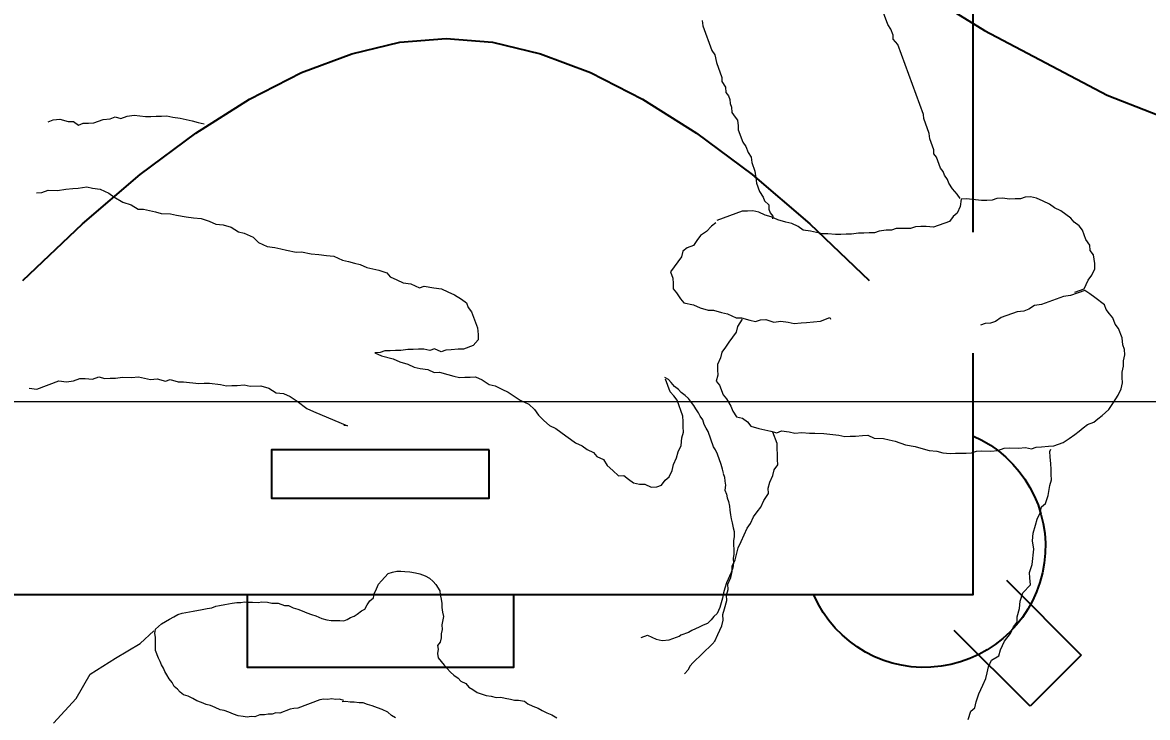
# Model space of a CAD drawing. Header units: millimetres. Extents: x 322668 to 332469, y 13187 to 20117.
# Drawn here: x 329527.04 to 329565.1, y 17756.74 to 17780.25 of the extents above; entities that cross this region are included whole.
import ezdxf
from ezdxf.enums import TextEntityAlignment as Align

# ---------------------------------------------------------------- set-up
doc = ezdxf.new("R2010")
doc.units = ezdxf.units.MM
doc.header["$LTSCALE"] = 50
doc.header["$MEASUREMENT"] = 0
doc.header["$PDMODE"] = 3
doc.header["$PDSIZE"] = -0.5
doc.linetypes.add('HIDDEN', pattern=[0.375, 0.25, -0.125])
doc.layers.get('0').update_dxf_attribs({"linetype": 'CONTINUOUS'})
doc.layers.get('DEFPOINTS').update_dxf_attribs({"linetype": 'CONTINUOUS'})
for name, color, linetype in [('-DWG_ANA', 7, 'CONTINUOUS'), ('-DWG_DETAY1', 7, 'CONTINUOUS'), ('-DWG_DETAY2', 7, 'CONTINUOUS'), ('MIM_OLCU-DIS', 1, 'CONTINUOUS')]:
    doc.layers.add(name, color=color, linetype=linetype)
doc.layers.add('NO', color=7, linetype='CONTINUOUS', lineweight=30)
doc.layers.add('PLAN', color=253, linetype='CONTINUOUS', lineweight=15)
doc.styles.add('OLCU', font='TSIMPLEX.SHX', dxfattribs={"width": 0.7})
doc.styles.add('ROMANS', font='romans.shx')
doc.dimstyles.new('200-OLCU-DIŞ', dxfattribs={"dimtxt": 30, "dimasz": 10, "dimexe": 0, "dimexo": 0, "dimgap": 10, "dimtad": 1, "dimdec": 1, "dimdsep": 46, "dimtxsty": 'OLCU', "dimblk1": 'DOT', "dimblk2": 'DOT', "dimsah": 1, "dimcen": 0, "dimclrd": 7, "dimclre": 7, "dimclrt": 4, "dimadec": 0, "dimazin": 0, "dimtfac": 1, "dimtdec": 1, "dimtix": 1, "dimtmove": 2, "dimatfit": 3, "dimldrblk": 'DOT', "dimfxl": 0, "dimtolj": 1, "dimarcsym": 0})

# ---------------------------------------------------------------- blocks, each defined once
blk = doc.blocks.new('_DOT')
at = {"color": 0, "linetype": 'ByBlock'}
blk.add_line((-0.5, 0), (-1, 0), dxfattribs=at)
at = {"color": 0, "linetype": 'ByBlock', "const_width": 0.5}
blk.add_lwpolyline([(-0.25, 0, 1), (0.25, 0, 1)], format="xyb", close=True, dxfattribs=at)
blk = doc.blocks.new('*D159')
at = {"layer": 'DEFPOINTS', "color": 0}
for p in [(329577.746, 18407.964, -57.501), (327588.544, 14892.995), (330092.587, 14892.995)]:
    blk.add_point(p, dxfattribs=at)
at = {"layer": 'MIM_OLCU-DIS', "color": 7, "lineweight": -2}
for p, q in [((330052.834, 18407.964), (330092.587, 18407.964)), ((330092.587, 18397.964), (330092.587, 14902.995)), ((330052.587, 14892.995), (330092.587, 14892.995))]:
    blk.add_line(p, q, dxfattribs=at)
at = {"layer": 'MIM_OLCU-DIS', "color": 7, "lineweight": -2, "xscale": 10, "yscale": 10, "zscale": 10}
for p, rotation in [((330092.587, 18407.964), 90), ((330092.587, 14892.995), 270)]:
    blk.add_blockref('_DOT', p, dxfattribs=dict(at, rotation=rotation))
at = {"layer": 'MIM_OLCU-DIS', "color": 4, "insert": (330067.587, 16650.479), "char_height": 30, "attachment_point": 5, "rotation": 90, "style": 'OLCU'}
blk.add_mtext('\\A1;3515', dxfattribs=at)
blk = doc.blocks.new('amk200')
at = {"layer": '-DWG_ANA', "color": 0}
blk.add_lwpolyline([(0, -5), (0, -6), (0, -15), (50, -15), (50, -6), (50, -5)], dxfattribs=at)
at = {"layer": '-DWG_DETAY1', "color": 0, "linetype": 'HIDDEN'}
blk.add_lwpolyline([(50, -2), (50, 50), (0, 50), (0, -2)], dxfattribs=at)
at = {"layer": '-DWG_DETAY1', "color": 0, "linetype": 'Continuous'}
blk.add_lwpolyline([(20, -9), (29, -9), (29, -11), (20, -11)], close=True, dxfattribs=at)
at = {"layer": '-DWG_DETAY1', "color": 0}
blk.add_lwpolyline([(19, -15), (19, -18), (30, -18), (30, -15)], dxfattribs=at)
at = {"layer": '-DWG_DETAY2', "color": 0, "linetype": 'HIDDEN'}
blk.add_lwpolyline([(-1.391, -14.391), (-4.485, -17.485), (-2.364, -19.607), (0.768, -16.474)], dxfattribs=at)
at = {"layer": '-DWG_DETAY2', "color": 0}
blk.add_arc((2, -13), 5, 113.5782, 336.4218, dxfattribs=at)
at = {"layer": 'NO', "linetype": 'Continuous', "style": 'ROMANS', "width": 0.8}
blk.add_attdef('NO', text='', height=10, dxfattribs=at).set_placement((25, -28), align=Align.MIDDLE)
blk = doc.blocks.new('T_MC')
at = {"layer": '-DWG_DETAY2', "color": 0, "linetype": 'Continuous'}
for points in [[(5, 5), (13.704, 13.24), (21.191, 19.355), (27.654, 23.567), (33.281, 26.094), (38.264, 27.156), (42.793, 26.973), (47.058, 25.764), (51.25, 23.75), (55.54, 21.16), (60.02, 18.262), (64.763, 15.334), (69.844, 12.656), (75.334, 10.505), (81.309, 9.16), (87.839, 8.899), (95, 10)], [(25, 5), (27.461, 7.344), (29.844, 9.375), (32.148, 11.094), (34.375, 12.5), (36.523, 13.594), (38.594, 14.375), (40.586, 14.844), (42.5, 15), (44.414, 14.844), (46.406, 14.375), (48.477, 13.594), (50.625, 12.5), (52.852, 11.094), (55.156, 9.375), (57.539, 7.344), (60, 5)]]:
    blk.add_lwpolyline(points, dxfattribs=at)
blk = doc.blocks.new('İNSAN-1')
for p, q in [((-12.918, 11.979), (-11.983, 10.963)), ((-5.292, 11.675), (-5.479, 11.613)), ((-5.088, 11.698), (-5.292, 11.675)), ((-4.912, 11.731), (-5.088, 11.698)), ((-4.757, 11.707), (-4.912, 11.731)), ((-4.592, 11.712), (-4.757, 11.707)), ((-4.39, 11.637), (-4.592, 11.712)), ((-4.196, 11.631), (-4.39, 11.637)), ((-4.042, 11.607), (-4.196, 11.631)), ((1.048, 11.662), (0.898, 11.521)), ((1.216, 11.764), (1.048, 11.662)), ((7.482, 11.549), (7.679, 11.64)), ((7.679, 11.64), (7.886, 11.76)), ((24.907, 11.822), (25.007, 11.487)), ((-6.608, 11.211), (-6.805, 11.12)), ((-6.432, 11.245), (-6.608, 11.211)), ((-6.235, 11.336), (-6.432, 11.245)), ((-6.038, 11.427), (-6.235, 11.336)), ((-5.862, 11.46), (-6.038, 11.427)), ((-5.676, 11.522), (-5.862, 11.46)), ((-5.479, 11.613), (-5.676, 11.522)), ((-3.877, 11.612), (-4.042, 11.607)), ((-3.733, 11.559), (-3.877, 11.612)), ((-3.567, 11.563), (-3.733, 11.559)), ((-3.135, 11.404), (-3.567, 11.563)), ((-2.981, 11.38), (-3.135, 11.404)), ((-2.826, 11.356), (-2.981, 11.38)), ((-1.904, 11.016), (-2.826, 11.356)), ((0.063, 11.207), (-0.124, 11.145)), ((0.249, 11.27), (0.063, 11.207)), ((0.475, 11.35), (0.249, 11.27)), ((0.661, 11.412), (0.475, 11.35)), ((0.898, 11.521), (0.661, 11.412)), ((6.554, 11.073), (6.694, 11.185)), ((6.694, 11.185), (6.891, 11.276)), ((6.891, 11.276), (7.117, 11.357)), ((7.117, 11.357), (7.285, 11.458)), ((7.285, 11.458), (7.482, 11.549)), ((25.007, 11.487), (25.18, 11.349)), ((25.18, 11.349), (25.238, 11.104)), ((-11.983, 10.963), (-11.414, 9.948)), ((-7.543, 10.804), (-7.682, 10.692)), ((-7.356, 10.866), (-7.543, 10.804)), ((-7.159, 10.957), (-7.356, 10.866)), ((-6.991, 11.058), (-7.159, 10.957)), ((-6.805, 11.12), (-6.991, 11.058)), ((-1.75, 10.992), (-1.904, 11.016)), ((-1.585, 10.997), (-1.75, 10.992)), ((-1.43, 10.972), (-1.585, 10.997)), ((-1.254, 11.006), (-1.43, 10.972)), ((-1.1, 10.982), (-1.254, 11.006)), ((-0.913, 11.044), (-1.1, 10.982)), ((-0.834, 11.08), (-0.989, 11.104)), ((-0.659, 11.113), (-0.834, 11.08)), ((-0.493, 11.118), (-0.659, 11.113)), ((-0.289, 11.141), (-0.493, 11.118)), ((-0.124, 11.145), (-0.289, 11.141)), ((4.413, 10.587), (4.592, 10.717)), ((4.592, 10.717), (4.965, 10.841)), ((4.965, 10.841), (5.169, 10.864)), ((5.169, 10.864), (5.384, 10.916)), ((5.384, 10.916), (5.578, 10.909)), ((5.578, 10.909), (5.754, 10.943)), ((5.754, 10.943), (5.969, 10.994)), ((5.969, 10.994), (6.145, 11.028)), ((6.145, 11.028), (6.31, 11.032)), ((6.31, 11.032), (6.554, 11.073)), ((25.238, 11.104), (25.339, 10.769)), ((25.339, 10.769), (25.505, 10.41)), ((-8.024, 10.295), (-8.146, 10.143)), ((-7.932, 10.457), (-8.024, 10.295)), ((-7.793, 10.569), (-7.932, 10.457)), ((-7.682, 10.692), (-7.793, 10.569)), ((3.816, 10.12), (3.927, 10.243)), ((3.927, 10.243), (4.124, 10.334)), ((4.124, 10.334), (4.245, 10.485)), ((4.245, 10.485), (4.413, 10.587)), ((25.505, 10.41), (25.629, 10.14)), ((-11.414, 9.948), (-10.357, 9.297)), ((-8.32, 9.848), (-8.373, 9.704)), ((-8.238, 9.981), (-8.32, 9.848)), ((-8.146, 10.143), (-8.238, 9.981)), ((3.337, 9.708), (3.498, 9.878)), ((3.498, 9.878), (3.637, 9.99)), ((3.637, 9.99), (3.816, 10.12)), ((13.189, 9.931), (13.168, 9.938)), ((13.304, 9.794), (13.189, 9.931)), ((13.403, 9.616), (13.304, 9.794)), ((25.629, 10.14), (25.688, 9.895)), ((25.688, 9.895), (25.747, 9.65)), ((-8.508, 9.426), (-8.589, 9.293)), ((-8.455, 9.57), (-8.508, 9.426)), ((-8.373, 9.704), (-8.455, 9.57)), ((2.984, 9.282), (3.106, 9.434)), ((3.106, 9.434), (3.227, 9.585)), ((3.227, 9.585), (3.337, 9.708)), ((13.518, 9.48), (13.403, 9.616)), ((14.319, 8.714), (13.518, 9.48)), ((25.747, 9.65), (25.871, 9.381)), ((25.871, 9.381), (26.175, 9.194)), ((-10.357, 9.297), (-9.341, 8.688)), ((-8.706, 8.976), (-8.712, 8.783)), ((-8.589, 9.293), (-8.706, 8.976)), ((2.95, 9.099), (2.984, 9.282)), ((2.983, 8.923), (2.95, 9.099)), ((2.959, 8.768), (2.983, 8.923)), ((26.175, 9.194), (26.234, 8.949)), ((26.234, 8.949), (26.4, 8.59)), ((-9.341, 8.688), (-8.771, 8.16)), ((-8.713, 8.423), (-8.737, 8.269)), ((-8.707, 8.617), (-8.713, 8.423)), ((-8.712, 8.783), (-8.707, 8.617)), ((3.071, 8.629), (2.959, 8.768)), ((3.104, 8.453), (3.071, 8.629)), ((3.109, 8.288), (3.104, 8.453)), ((11.382, 8.44), (11.644, 8.343)), ((11.644, 8.343), (12.004, 8.509)), ((12.004, 8.509), (12.249, 8.568)), ((12.249, 8.568), (12.535, 8.537)), ((12.535, 8.537), (12.995, 8.368)), ((13.024, 8.344), (12.944, 8.399)), ((14.434, 8.578), (14.319, 8.714)), ((14.418, 8.589), (14.542, 8.319)), ((26.4, 8.59), (26.656, 8.273)), ((-8.737, 8.269), (-8.704, 8.093)), ((-8.704, 8.093), (-8.458, 7.872)), ((3.142, 8.112), (3.109, 8.288)), ((3.136, 7.919), (3.142, 8.112)), ((3.203, 7.567), (3.136, 7.919)), ((13.332, 8.231), (13.024, 8.344)), ((13.478, 8.152), (13.332, 8.231)), ((13.624, 8.073), (13.478, 8.152)), ((13.779, 8.016), (13.624, 8.073)), ((13.947, 7.93), (13.779, 8.016)), ((14.123, 7.865), (13.947, 7.93)), ((14.542, 8.319), (14.708, 7.96)), ((14.708, 7.96), (14.767, 7.715)), ((26.656, 8.273), (26.78, 8.003)), ((26.78, 8.003), (26.929, 7.8)), ((-8.458, 7.872), (-8.296, 7.78)), ((-8.296, 7.78), (-8.134, 7.687)), ((-8.134, 7.687), (-7.943, 7.584)), ((-7.943, 7.584), (-7.781, 7.492)), ((-7.781, 7.492), (-7.608, 7.428)), ((-2.442, 7.423), (-2.256, 7.485)), ((-2.256, 7.485), (-2.07, 7.547)), ((-2.07, 7.547), (-1.833, 7.656)), ((-1.833, 7.656), (-1.618, 7.707)), ((-1.618, 7.707), (-1.442, 7.741)), ((-1.442, 7.741), (-1.248, 7.735)), ((-1.248, 7.735), (-1.083, 7.739)), ((-1.083, 7.739), (-0.918, 7.744)), ((-0.918, 7.744), (-0.774, 7.691)), ((-0.774, 7.691), (-0.64, 7.609)), ((-0.64, 7.609), (-0.496, 7.556)), ((-0.496, 7.556), (-0.363, 7.474)), ((-0.363, 7.474), (-0.183, 7.342)), ((3.169, 7.384), (3.203, 7.567)), ((14.266, 7.712), (14.123, 7.865)), ((14.388, 7.567), (14.266, 7.712)), ((14.518, 7.444), (14.388, 7.567)), ((14.629, 7.203), (14.518, 7.444)), ((14.767, 7.715), (14.76, 7.494)), ((14.76, 7.494), (14.819, 7.249)), ((26.929, 7.8), (26.922, 7.579)), ((26.922, 7.579), (27.022, 7.244)), ((-7.608, 7.428), (-7.299, 7.38)), ((-7.299, 7.38), (-7.144, 7.355)), ((-7.144, 7.355), (-6.777, 7.286)), ((-6.777, 7.286), (-6.565, 7.24)), ((-6.565, 7.24), (-6.382, 7.206)), ((-6.382, 7.206), (-6.209, 7.142)), ((-6.209, 7.142), (-6.054, 7.118)), ((-6.054, 7.118), (-5.842, 7.072)), ((-5.842, 7.072), (-5.687, 7.048)), ((-5.687, 7.048), (-5.533, 7.024)), ((-5.533, 7.024), (-5.349, 6.989)), ((-5.349, 6.989), (-5.184, 6.994)), ((-5.184, 6.994), (-5.03, 6.969)), ((-4.699, 6.978), (-4.466, 6.991)), ((-4.466, 6.991), (-4.311, 6.966)), ((-4.078, 6.979), (-3.902, 7.012)), ((-3.902, 7.012), (-3.64, 7.013)), ((-3.64, 7.013), (-3.374, 7.112)), ((-3.374, 7.112), (-3.209, 7.116)), ((-3.209, 7.116), (-3.012, 7.207)), ((-3.012, 7.207), (-2.826, 7.27)), ((-2.826, 7.27), (-2.639, 7.332)), ((-2.639, 7.332), (-2.442, 7.423)), ((-0.183, 7.342), (-0.049, 7.261)), ((-0.049, 7.261), (0.052, 7.093)), ((0.052, 7.093), (0.154, 6.924)), ((3.104, 6.852), (3.138, 7.035)), ((3.134, 7.2), (3.169, 7.384)), ((3.138, 7.035), (3.134, 7.2)), ((14.683, 7.009), (14.629, 7.203)), ((14.736, 6.814), (14.683, 7.009)), ((14.819, 7.249), (14.919, 6.914)), ((27.022, 7.244), (27.057, 6.933)), ((-5.03, 6.969), (-4.864, 6.974)), ((-4.864, 6.974), (-4.699, 6.978)), ((-4.311, 6.966), (-4.078, 6.979)), ((0.154, 6.924), (0.306, 6.803)), ((0.306, 6.803), (0.339, 6.627)), ((0.339, 6.627), (0.43, 6.43)), ((2.881, 6.247), (3.045, 6.514)), ((3.045, 6.514), (3.069, 6.669)), ((3.069, 6.669), (3.104, 6.852)), ((14.781, 6.598), (14.736, 6.814)), ((14.835, 6.403), (14.781, 6.598)), ((14.919, 6.914), (14.913, 6.693)), ((14.913, 6.693), (14.971, 6.448)), ((27.057, 6.933), (27.157, 6.598)), ((27.157, 6.598), (27.479, 6.256)), ((0.43, 6.43), (0.521, 6.234)), ((0.521, 6.234), (0.633, 6.094)), ((0.633, 6.094), (0.774, 5.944)), ((2.62, 5.984), (2.77, 6.125)), ((2.77, 6.125), (2.881, 6.247)), ((14.902, 6.178), (14.835, 6.403)), ((15.097, 5.757), (14.902, 6.178)), ((14.971, 6.448), (14.965, 6.227)), ((14.965, 6.227), (15.089, 5.958)), ((27.479, 6.256), (27.448, 5.97)), ((0.774, 5.944), (0.915, 5.794)), ((0.915, 5.794), (1.088, 5.731)), ((1.088, 5.731), (1.272, 5.696)), ((1.272, 5.696), (1.437, 5.7)), ((1.437, 5.7), (1.602, 5.705)), ((1.602, 5.705), (1.807, 5.728)), ((1.807, 5.728), (2.051, 5.769)), ((2.051, 5.769), (2.226, 5.802)), ((2.226, 5.802), (2.452, 5.882)), ((2.452, 5.882), (2.62, 5.984)), ((15.089, 5.958), (15.148, 5.713)), ((15.172, 5.554), (15.097, 5.757)), ((15.148, 5.713), (15.141, 5.492)), ((27.448, 5.97), (27.441, 5.749)), ((27.441, 5.749), (27.541, 5.414)), ((15.141, 5.492), (15.266, 5.222)), ((15.196, 5.346), (15.172, 5.554)), ((15.183, 5.175), (15.196, 5.346)), ((15.214, 4.989), (15.183, 5.175)), ((15.266, 5.222), (15.383, 4.732)), ((27.541, 5.414), (27.611, 4.792)), ((15.203, 4.618), (15.215, 4.789)), ((15.215, 4.789), (15.214, 4.989)), ((15.383, 4.732), (15.508, 4.463)), ((27.611, 4.792), (27.556, 4.44)), ((15.19, 4.448), (15.203, 4.618)), ((15.222, 4.262), (15.19, 4.448)), ((15.223, 4.061), (15.222, 4.262)), ((15.508, 4.463), (15.757, 3.924)), ((27.556, 4.44), (27.59, 4.129)), ((15.137, 3.693), (15.188, 3.899)), ((15.188, 3.899), (15.223, 4.061)), ((15.757, 3.924), (15.905, 3.72)), ((27.59, 4.129), (27.69, 3.794)), ((27.69, 3.794), (27.749, 3.549)), ((15.047, 3.176), (15.068, 3.369)), ((15.068, 3.369), (15.102, 3.531)), ((15.102, 3.531), (15.137, 3.693)), ((15.905, 3.72), (16.03, 3.451)), ((16.03, 3.451), (16.178, 3.247)), ((27.749, 3.549), (27.874, 3.28)), ((27.874, 3.28), (27.933, 3.035)), ((14.935, 2.668), (14.992, 2.822)), ((14.992, 2.822), (15.034, 3.006)), ((15.034, 3.006), (15.047, 3.176)), ((16.178, 3.247), (16.327, 3.044)), ((16.327, 3.044), (16.451, 2.774)), ((27.933, 3.035), (28.105, 2.897)), ((28.105, 2.897), (28.206, 2.562)), ((14.843, 2.352), (14.9, 2.506)), ((14.867, 2.143), (14.843, 2.352)), ((14.9, 2.506), (14.935, 2.668)), ((16.451, 2.774), (16.641, 2.481)), ((16.641, 2.481), (16.635, 2.26)), ((28.206, 2.562), (28.282, 2.161)), ((10.655, 1.746), (10.859, 1.894)), ((10.859, 1.894), (11.062, 2.043)), ((11.062, 2.043), (11.308, 2.101)), ((11.308, 2.101), (11.529, 2.094)), ((11.529, 2.094), (11.798, 2.219)), ((11.798, 2.219), (12.019, 2.212)), ((12.019, 2.212), (12.216, 2.139)), ((12.216, 2.139), (12.365, 1.936)), ((12.365, 1.936), (12.537, 1.798)), ((14.819, 1.811), (14.832, 1.981)), ((14.832, 1.981), (14.867, 2.143)), ((16.635, 2.26), (16.693, 2.015)), ((16.693, 2.015), (16.818, 1.746)), ((28.282, 2.161), (28.341, 1.916)), ((28.341, 1.916), (28.334, 1.695)), ((9.978, 1.324), (10.206, 1.538)), ((10.206, 1.538), (10.434, 1.752)), ((10.434, 1.752), (10.655, 1.746)), ((12.537, 1.798), (12.662, 1.528)), ((12.662, 1.528), (12.721, 1.283)), ((14.739, 1.474), (14.691, 1.28)), ((14.78, 1.647), (14.739, 1.474)), ((14.763, 1.657), (14.819, 1.811)), ((16.818, 1.746), (16.877, 1.5)), ((16.877, 1.5), (17.025, 1.297)), ((28.327, 1.474), (28.32, 1.253)), ((28.334, 1.695), (28.327, 1.474)), ((9.408, 0.789), (9.547, 0.962)), ((9.547, 0.962), (9.816, 1.086)), ((9.816, 1.086), (9.978, 1.324)), ((12.721, 1.283), (12.845, 1.014)), ((12.845, 1.014), (12.904, 0.769)), ((14.691, 1.28), (14.539, 0.865)), ((17.019, 1.076), (17.012, 0.855)), ((17.025, 1.297), (17.019, 1.076)), ((28.289, 0.967), (28.282, 0.746)), ((28.32, 1.253), (28.289, 0.967)), ((8.666, 0.392), (8.935, 0.516)), ((8.935, 0.516), (9.139, 0.665)), ((9.139, 0.665), (9.408, 0.789)), ((12.904, 0.769), (13.028, 0.499)), ((13.028, 0.499), (13.063, 0.189)), ((14.375, 0.549), (14.146, -0.073)), ((14.449, 0.686), (14.375, 0.549)), ((14.539, 0.865), (14.449, 0.686)), ((17.005, 0.634), (16.998, 0.413)), ((17.012, 0.855), (17.005, 0.634)), ((21.886, 0.327), (22.31, 0.469)), ((22.31, 0.469), (22.711, 0.545)), ((22.711, 0.545), (23.046, 0.645)), ((23.046, 0.645), (23.291, 0.703)), ((23.291, 0.703), (23.602, 0.738)), ((23.602, 0.738), (23.847, 0.797)), ((23.847, 0.797), (24.158, 0.831)), ((24.158, 0.831), (24.379, 0.824)), ((24.379, 0.824), (24.6, 0.818)), ((24.6, 0.818), (24.821, 0.811)), ((24.821, 0.811), (25.043, 0.804)), ((25.043, 0.804), (25.239, 0.731)), ((25.239, 0.731), (25.46, 0.724)), ((25.46, 0.724), (25.837, 0.735)), ((25.837, 0.735), (26.124, 0.704)), ((26.124, 0.704), (26.386, 0.607)), ((26.386, 0.607), (26.607, 0.6)), ((26.607, 0.6), (26.984, 0.611)), ((26.984, 0.611), (27.27, 0.58)), ((27.27, 0.58), (27.516, 0.638)), ((27.516, 0.638), (27.713, 0.566)), ((27.713, 0.566), (27.934, 0.559)), ((27.934, 0.559), (28.22, 0.528)), ((28.22, 0.528), (28.441, 0.521)), ((28.282, 0.746), (28.324, 0.656)), ((28.441, 0.521), (28.835, 0.376)), ((7.851, -0.202), (8.259, 0.095)), ((8.259, 0.095), (8.462, 0.243)), ((8.462, 0.243), (8.666, 0.392)), ((13.063, 0.189), (13.122, -0.057)), ((16.998, 0.413), (16.829, -0.046)), ((18.933, -0.001), (19.554, 0.068)), ((19.554, 0.068), (19.8, 0.127)), ((19.8, 0.127), (20.021, 0.12)), ((20.021, 0.12), (20.242, 0.113)), ((20.242, 0.113), (20.528, 0.082)), ((20.528, 0.082), (20.749, 0.075)), ((20.749, 0.075), (21.019, 0.199)), ((21.019, 0.199), (21.395, 0.21)), ((21.395, 0.21), (21.64, 0.268)), ((21.64, 0.268), (21.886, 0.327)), ((28.835, 0.376), (29.074, 0.214)), ((29.074, 0.214), (29.312, 0.051)), ((29.312, 0.051), (29.485, -0.087)), ((-2.172, -0.907), (-0.76, -0.31)), ((-0.76, -0.31), (-0.915, -0.327)), ((7.354, -0.54), (7.582, -0.326)), ((7.582, -0.326), (7.851, -0.202)), ((13.115, -0.277), (13.108, -0.498)), ((13.122, -0.057), (13.115, -0.277)), ((13.99, -0.369), (13.922, -0.556)), ((14.072, -0.211), (13.99, -0.369)), ((14.146, -0.073), (14.072, -0.211)), ((15.776, -0.478), (15.914, -0.305)), ((15.914, -0.305), (16.249, -0.205)), ((16.249, -0.205), (16.494, -0.147)), ((16.494, -0.147), (16.739, -0.088)), ((16.739, -0.088), (16.985, -0.029)), ((16.985, -0.029), (17.181, -0.102)), ((17.181, -0.102), (17.492, -0.067)), ((17.492, -0.067), (17.737, -0.008)), ((17.737, -0.008), (18.024, -0.039)), ((18.024, -0.039), (18.335, -0.005)), ((18.335, -0.005), (18.556, -0.012)), ((18.556, -0.012), (18.933, -0.001)), ((29.485, -0.087), (29.658, -0.225)), ((29.658, -0.225), (29.83, -0.363)), ((29.83, -0.363), (30.093, -0.459)), ((30.093, -0.459), (30.266, -0.598)), ((-2.442, -1.032), (-2.172, -0.907)), ((6.964, -0.993), (7.126, -0.755)), ((7.126, -0.755), (7.354, -0.54)), ((13.101, -0.719), (12.86, -1.375)), ((13.108, -0.498), (13.101, -0.719)), ((13.745, -0.844), (13.635, -1.015)), ((13.819, -0.706), (13.745, -0.844)), ((13.922, -0.556), (13.819, -0.706)), ((15.092, -1.12), (15.165, -0.924)), ((15.165, -0.924), (15.327, -0.685)), ((15.327, -0.685), (15.572, -0.627)), ((15.572, -0.627), (15.776, -0.478)), ((30.266, -0.598), (30.438, -0.736)), ((30.438, -0.736), (30.718, -0.988)), ((-3.143, -1.519), (-2.849, -1.329)), ((-2.849, -1.329), (-2.442, -1.032)), ((6.083, -1.563), (6.377, -1.373)), ((6.377, -1.373), (6.736, -1.207)), ((6.736, -1.207), (6.964, -0.993)), ((12.86, -1.375), (12.722, -1.548)), ((13.466, -1.282), (13.335, -1.446)), ((13.561, -1.153), (13.466, -1.282)), ((13.635, -1.015), (13.561, -1.153)), ((14.906, -1.424), (15.092, -1.12)), ((30.718, -0.988), (30.908, -1.281)), ((30.908, -1.281), (31.099, -1.575)), ((-13.93, -1.868), (-13.619, -1.834)), ((-13.619, -1.834), (-12.7, -2.172)), ((-4.016, -1.867), (-3.723, -1.677)), ((-3.723, -1.677), (-3.412, -1.643)), ((-3.412, -1.643), (-3.143, -1.519)), ((5.341, -1.96), (5.61, -1.835)), ((5.61, -1.835), (5.879, -1.711)), ((5.879, -1.711), (6.083, -1.563)), ((12.584, -1.721), (12.391, -2.246)), ((12.722, -1.548), (12.584, -1.721)), ((12.918, -1.81), (12.753, -1.938)), ((13.034, -1.688), (12.918, -1.81)), ((13.198, -1.561), (13.034, -1.688)), ((13.335, -1.446), (13.198, -1.561)), ((14.623, -1.99), (14.768, -1.597)), ((14.768, -1.597), (14.906, -1.424)), ((31.099, -1.575), (31.223, -1.844)), ((31.223, -1.844), (31.282, -2.089)), ((-12.7, -2.172), (-12.389, -2.137)), ((-12.389, -2.137), (-12.102, -2.168)), ((-12.102, -2.168), (-11.84, -2.265)), ((-11.84, -2.265), (-11.619, -2.272)), ((-11.619, -2.272), (-11.308, -2.237)), ((-11.308, -2.237), (-11.045, -2.334)), ((-11.045, -2.334), (-10.8, -2.275)), ((-10.8, -2.275), (-10.579, -2.282)), ((-10.579, -2.282), (-10.358, -2.289)), ((-10.358, -2.289), (-10.071, -2.32)), ((-10.071, -2.32), (-9.695, -2.31)), ((-9.695, -2.31), (-9.408, -2.341)), ((-9.408, -2.341), (-9.163, -2.282)), ((-9.163, -2.282), (-8.918, -2.223)), ((-8.918, -2.223), (-8.631, -2.254)), ((-8.631, -2.254), (-8.296, -2.154)), ((-8.296, -2.154), (-8.099, -2.227)), ((-8.099, -2.227), (-7.764, -2.127)), ((-7.764, -2.127), (-7.543, -2.134)), ((-7.543, -2.134), (-6.921, -2.064)), ((-6.921, -2.064), (-6.7, -2.071)), ((-6.7, -2.071), (-6.479, -2.078)), ((-6.479, -2.078), (-6.013, -2.026)), ((-6.013, -2.026), (-5.768, -1.968)), ((-5.768, -1.968), (-5.547, -1.974)), ((-5.547, -1.974), (-5.325, -1.981)), ((-5.325, -1.981), (-5.039, -2.012)), ((-5.039, -2.012), (-4.794, -1.954)), ((-4.794, -1.954), (-4.351, -1.967)), ((-4.351, -1.967), (-4.016, -1.867)), ((3.624, -2.371), (3.869, -2.312)), ((3.869, -2.312), (4.09, -2.319)), ((4.09, -2.319), (4.312, -2.326)), ((4.312, -2.326), (4.533, -2.333)), ((4.533, -2.333), (4.802, -2.208)), ((4.802, -2.208), (5.095, -2.018)), ((5.095, -2.018), (5.341, -1.96)), ((12.507, -2.224), (12.357, -2.31)), ((12.622, -2.102), (12.507, -2.224)), ((12.753, -1.938), (12.622, -2.102)), ((14.485, -2.163), (14.623, -1.99)), ((14.543, -2.408), (14.485, -2.163)), ((31.275, -2.31), (31.268, -2.531)), ((31.282, -2.089), (31.275, -2.31)), ((1.728, -2.865), (1.997, -2.74)), ((1.997, -2.74), (2.243, -2.682)), ((2.243, -2.682), (2.554, -2.647)), ((2.554, -2.647), (2.823, -2.523)), ((2.823, -2.523), (3.044, -2.53)), ((3.044, -2.53), (3.379, -2.429)), ((3.379, -2.429), (3.624, -2.371)), ((14.53, -2.85), (14.537, -2.629)), ((14.537, -2.629), (14.543, -2.408)), ((31.268, -2.531), (31.327, -2.776)), ((31.327, -2.776), (31.32, -2.997)), ((0.364, -3.331), (0.633, -3.207)), ((0.633, -3.207), (1.124, -3.089)), ((1.124, -3.089), (1.393, -2.965)), ((1.393, -2.965), (1.728, -2.865)), ((14.654, -3.12), (14.53, -2.85)), ((14.713, -3.365), (14.654, -3.12)), ((31.32, -2.997), (31.379, -3.242)), ((31.379, -3.242), (31.372, -3.463)), ((0.585, -3.338), (0.364, -3.331)), ((0.782, -3.41), (0.585, -3.338)), ((1.003, -3.417), (0.782, -3.41)), ((1.224, -3.424), (1.003, -3.417)), ((1.445, -3.431), (1.224, -3.424)), ((1.732, -3.462), (1.445, -3.431)), ((1.953, -3.469), (1.732, -3.462)), ((2.174, -3.476), (1.953, -3.469)), ((2.395, -3.483), (2.174, -3.476)), ((2.64, -3.424), (2.395, -3.483)), ((2.837, -3.496), (2.64, -3.424)), ((3.107, -3.372), (2.837, -3.496)), ((3.303, -3.445), (3.107, -3.372)), ((3.524, -3.451), (3.303, -3.445)), ((3.811, -3.482), (3.524, -3.451)), ((4.032, -3.489), (3.811, -3.482)), ((4.426, -3.634), (4.032, -3.489)), ((4.64, -3.862), (4.426, -3.634)), ((14.862, -3.568), (14.713, -3.365)), ((15.01, -3.772), (14.862, -3.568)), ((31.3, -3.66), (31.269, -3.947)), ((31.372, -3.463), (31.3, -3.66)), ((4.603, -4.37), (4.634, -4.083)), ((4.634, -4.083), (4.64, -3.862)), ((15.159, -3.976), (15.01, -3.772)), ((15.308, -4.179), (15.159, -3.976)), ((15.366, -4.425), (15.308, -4.179)), ((31.269, -3.947), (31.124, -4.34)), ((4.361, -5.026), (4.603, -4.37)), ((15.557, -4.718), (15.366, -4.425)), ((15.867, -4.683), (16.113, -4.625)), ((16.113, -4.625), (16.309, -4.697)), ((16.531, -4.704), (16.866, -4.604)), ((16.866, -4.604), (17.152, -4.635)), ((17.152, -4.635), (17.463, -4.6)), ((17.463, -4.6), (17.708, -4.542)), ((17.708, -4.542), (17.995, -4.573)), ((17.995, -4.573), (18.216, -4.58)), ((18.216, -4.58), (18.503, -4.611)), ((18.503, -4.611), (18.789, -4.642)), ((18.789, -4.642), (19.183, -4.787)), ((25.608, -4.544), (25.411, -4.472)), ((25.829, -4.551), (25.608, -4.544)), ((26.026, -4.624), (25.829, -4.551)), ((26.264, -4.786), (26.026, -4.624)), ((30.986, -4.513), (30.889, -4.775)), ((31.124, -4.34), (30.986, -4.513)), ((4.223, -5.198), (4.361, -5.026)), ((13.816, -5.195), (14.151, -5.095)), ((14.151, -5.095), (14.372, -5.101)), ((14.372, -5.101), (14.707, -5.001)), ((14.707, -5.001), (14.952, -4.943)), ((14.952, -4.943), (15.311, -4.777)), ((15.311, -4.777), (15.532, -4.784)), ((15.532, -4.784), (15.867, -4.683)), ((16.309, -4.697), (16.531, -4.704)), ((19.183, -4.787), (19.207, -4.721)), ((26.921, -5.028), (26.264, -4.786)), ((27.207, -5.059), (26.921, -5.028)), ((27.404, -5.131), (27.207, -5.059)), ((30.751, -4.948), (30.613, -5.121)), ((30.889, -4.775), (30.751, -4.948)), ((3.653, -5.734), (3.947, -5.544)), ((3.947, -5.544), (4.151, -5.395)), ((4.151, -5.395), (4.223, -5.198)), ((12.846, -5.806), (13.008, -5.568)), ((13.008, -5.568), (13.146, -5.395)), ((13.146, -5.395), (13.546, -5.319)), ((13.546, -5.319), (13.816, -5.195)), ((27.643, -5.294), (27.404, -5.131)), ((27.929, -5.325), (27.643, -5.294)), ((28.848, -5.663), (27.929, -5.325)), ((30.541, -5.317), (30.133, -5.614)), ((30.613, -5.121), (30.541, -5.317)), ((1.847, -6.186), (2.206, -6.02)), ((2.206, -6.02), (2.403, -6.093)), ((2.403, -6.093), (2.804, -6.017)), ((2.804, -6.017), (3.115, -5.982)), ((3.115, -5.982), (3.384, -5.858)), ((3.384, -5.858), (3.653, -5.734)), ((12.701, -6.2), (12.707, -5.979)), ((12.707, -5.979), (12.846, -5.806)), ((29.135, -5.694), (28.848, -5.663)), ((29.726, -5.911), (29.135, -5.694)), ((29.308, -5.832), (29.702, -5.977)), ((29.702, -5.977), (29.867, -6.336)), ((29.929, -5.763), (29.726, -5.911)), ((30.133, -5.614), (29.929, -5.763)), ((0.859, -6.642), (0.997, -6.469)), ((0.997, -6.469), (1.267, -6.345)), ((1.267, -6.345), (1.536, -6.221)), ((1.536, -6.221), (1.847, -6.186)), ((12.597, -6.683), (12.694, -6.42)), ((12.694, -6.42), (12.701, -6.2)), ((29.867, -6.336), (30.016, -6.54)), ((-0.236, -6.984), (0.034, -6.86)), ((0.034, -6.86), (0.279, -6.801)), ((0.279, -6.801), (0.524, -6.742)), ((0.524, -6.742), (0.859, -6.642)), ((12.746, -6.887), (12.597, -6.683)), ((12.894, -7.09), (12.746, -6.887)), ((30.016, -6.54), (30.141, -6.809)), ((30.141, -6.809), (30.134, -7.03)), ((-2.663, -7.505), (-2.263, -7.429)), ((-2.263, -7.429), (-1.952, -7.395)), ((-1.952, -7.395), (-1.641, -7.36)), ((-1.641, -7.36), (-1.33, -7.326)), ((-1.33, -7.326), (-0.971, -7.16)), ((-0.971, -7.16), (-0.726, -7.101)), ((-0.726, -7.101), (-0.481, -7.043)), ((-0.481, -7.043), (-0.236, -6.984)), ((13.043, -7.294), (12.894, -7.09)), ((13.102, -7.539), (13.043, -7.294)), ((30.079, -7.382), (29.941, -7.555)), ((30.134, -7.03), (30.079, -7.382)), ((-4.674, -8.106), (-4.446, -7.892)), ((-4.446, -7.892), (-4.086, -7.727)), ((-4.086, -7.727), (-3.776, -7.692)), ((-3.776, -7.692), (-3.53, -7.633)), ((-3.53, -7.633), (-3.285, -7.575)), ((-3.285, -7.575), (-2.885, -7.499)), ((-2.885, -7.499), (-2.663, -7.505)), ((13.275, -7.677), (13.102, -7.539)), ((13.537, -7.774), (13.275, -7.677)), ((13.686, -7.978), (13.537, -7.774)), ((29.934, -7.776), (29.771, -8.014)), ((29.941, -7.555), (29.934, -7.776)), ((-5.571, -8.521), (-5.278, -8.331)), ((-5.278, -8.331), (-5.033, -8.272)), ((-5.033, -8.272), (-4.674, -8.106)), ((13.834, -8.181), (13.686, -7.978)), ((14.073, -8.344), (13.834, -8.181)), ((14.287, -8.571), (14.073, -8.344)), ((18.387, -8.367), (18.076, -8.402)), ((18.632, -8.309), (18.387, -8.367)), ((18.877, -8.25), (18.632, -8.309)), ((19.098, -8.257), (18.877, -8.25)), ((19.409, -8.222), (19.098, -8.257)), ((19.63, -8.229), (19.409, -8.222)), ((19.851, -8.236), (19.63, -8.229)), ((20.073, -8.243), (19.851, -8.236)), ((20.359, -8.274), (20.073, -8.243)), ((20.58, -8.281), (20.359, -8.274)), ((20.801, -8.288), (20.58, -8.281)), ((21.022, -8.295), (20.801, -8.288)), ((21.219, -8.367), (21.022, -8.295)), ((21.506, -8.398), (21.219, -8.367)), ((29.771, -8.014), (29.627, -8.408)), ((-6.822, -8.88), (-6.487, -8.78)), ((-6.487, -8.78), (-6.217, -8.656)), ((-6.217, -8.656), (-5.906, -8.621)), ((-5.906, -8.621), (-5.571, -8.521)), ((14.46, -8.709), (14.287, -8.571)), ((15.552, -9.186), (14.501, -8.799)), ((17.023, -8.834), (16.753, -8.958)), ((17.358, -8.733), (17.023, -8.834)), ((17.603, -8.675), (17.358, -8.733)), ((17.872, -8.55), (17.603, -8.675)), ((18.076, -8.402), (17.872, -8.55)), ((21.727, -8.405), (21.506, -8.398)), ((21.924, -8.477), (21.727, -8.405)), ((22.3, -8.467), (21.924, -8.477)), ((22.522, -8.474), (22.3, -8.467)), ((22.718, -8.546), (22.522, -8.474)), ((22.94, -8.553), (22.718, -8.546)), ((23.161, -8.56), (22.94, -8.553)), ((23.471, -8.526), (23.161, -8.56)), ((24.128, -8.767), (23.471, -8.526)), ((24.276, -8.971), (24.128, -8.767)), ((29.285, -8.729), (29.147, -8.901)), ((29.488, -8.58), (29.285, -8.729)), ((29.627, -8.408), (29.488, -8.58)), ((-9.716, -9.453), (-9.422, -9.264)), ((-9.422, -9.264), (-9.201, -9.27)), ((-9.201, -9.27), (-8.956, -9.212)), ((-8.956, -9.212), (-8.711, -9.153)), ((-8.711, -9.153), (-8.466, -9.094)), ((-8.466, -9.094), (-8.089, -9.084)), ((-8.089, -9.084), (-7.844, -9.025)), ((-7.844, -9.025), (-7.443, -8.949)), ((-7.443, -8.949), (-7.132, -8.915)), ((-7.132, -8.915), (-6.822, -8.88)), ((15.773, -9.193), (15.552, -9.186)), ((15.994, -9.2), (15.773, -9.193)), ((16.239, -9.141), (15.994, -9.2)), ((16.508, -9.017), (16.239, -9.141)), ((16.753, -8.958), (16.508, -9.017)), ((16.655, -9.443), (16.66, -9.272)), ((16.66, -9.272), (16.716, -9.119)), ((16.716, -9.119), (16.823, -8.986)), ((16.823, -8.986), (16.809, -8.866)), ((24.449, -9.109), (24.276, -8.971)), ((24.574, -9.378), (24.449, -9.109)), ((28.739, -9.198), (28.47, -9.323)), ((29.147, -8.901), (28.739, -9.198)), ((-10.434, -9.785), (-10.051, -9.554)), ((-10.051, -9.554), (-9.716, -9.453)), ((16.278, -9.995), (16.422, -9.76)), ((16.422, -9.76), (16.479, -9.608)), ((16.479, -9.608), (16.655, -9.443)), ((24.571, -9.706), (24.445, -9.89)), ((24.608, -9.689), (24.574, -9.378)), ((24.829, -9.696), (24.608, -9.689)), ((25.451, -9.627), (24.829, -9.696)), ((25.672, -9.634), (25.451, -9.627)), ((25.893, -9.641), (25.672, -9.634)), ((26.09, -9.713), (25.893, -9.641)), ((26.311, -9.72), (26.09, -9.713)), ((26.622, -9.685), (26.311, -9.72)), ((26.843, -9.692), (26.622, -9.685)), ((27.064, -9.699), (26.843, -9.692)), ((27.261, -9.772), (27.064, -9.699)), ((27.727, -9.72), (27.482, -9.779)), ((27.997, -9.596), (27.727, -9.72)), ((28.266, -9.471), (27.997, -9.596)), ((28.47, -9.323), (28.266, -9.471)), ((-13.626, -9.951), (-13.405, -9.958)), ((-13.405, -9.958), (-13.142, -10.055)), ((-13.142, -10.055), (-12.766, -10.044)), ((-12.766, -10.044), (-12.413, -10.099)), ((-12.413, -10.099), (-12.127, -10.13)), ((-12.127, -10.13), (-11.905, -10.137)), ((-11.905, -10.137), (-11.553, -10.193)), ((-11.553, -10.193), (-11.308, -10.134)), ((-11.308, -10.134), (-10.997, -10.099)), ((-10.997, -10.099), (-10.638, -9.933)), ((-10.638, -9.933), (-10.434, -9.785)), ((16.148, -10.351), (16.278, -9.995)), ((24.25, -10.107), (24.106, -10.342)), ((24.445, -9.89), (24.25, -10.107)), ((27.482, -9.779), (27.261, -9.772)), ((16.081, -10.845), (16.124, -10.572)), ((16.124, -10.572), (16.148, -10.351)), ((23.925, -10.678), (23.869, -10.831)), ((24.05, -10.494), (23.925, -10.678)), ((24.106, -10.342), (24.05, -10.494)), ((15.95, -11.2), (16.081, -10.845)), ((23.762, -10.964), (23.594, -11.421)), ((23.869, -10.831), (23.762, -10.964)), ((15.707, -11.859), (15.801, -11.606)), ((15.801, -11.606), (15.926, -11.421)), ((15.926, -11.421), (15.95, -11.2)), ((23.487, -11.554), (23.482, -11.725)), ((23.594, -11.421), (23.487, -11.554)), ((15.395, -12.551), (15.582, -12.044)), ((15.582, -12.044), (15.707, -11.859)), ((23.482, -11.725), (23.314, -12.182)), ((15.39, -12.722), (15.395, -12.551)), ((23.29, -12.404), (23.065, -13.012)), ((23.314, -12.182), (23.29, -12.404)), ((-13.141, -12.886), (-12.944, -12.958)), ((-12.944, -12.958), (-12.657, -12.989)), ((-12.657, -12.989), (-12.322, -12.889)), ((-12.322, -12.889), (-12.101, -12.896)), ((-12.101, -12.896), (-11.897, -12.748)), ((-11.897, -12.748), (-11.701, -12.82)), ((-11.701, -12.82), (-11.479, -12.827)), ((-11.479, -12.827), (-11.258, -12.834)), ((-11.258, -12.834), (-10.865, -12.979)), ((-10.865, -12.979), (-10.578, -13.01)), ((-10.578, -13.01), (-10.381, -13.082)), ((-10.381, -13.082), (-10.136, -13.024)), ((-10.136, -13.024), (-9.873, -13.12)), ((-7.68, -13.034), (-7.435, -12.975)), ((-7.435, -12.975), (-7.189, -12.916)), ((-7.189, -12.916), (-6.944, -12.858)), ((-6.944, -12.858), (-6.699, -12.799)), ((15.259, -13.077), (15.366, -12.944)), ((15.366, -12.944), (15.39, -12.722)), ((23.065, -13.012), (23.06, -13.183)), ((-9.873, -13.12), (-9.587, -13.151)), ((-9.587, -13.151), (-9.12, -13.099)), ((-9.12, -13.099), (-8.899, -13.106)), ((-8.899, -13.106), (-8.678, -13.113)), ((-8.678, -13.113), (-8.457, -13.12)), ((-8.457, -13.12), (-8.236, -13.127)), ((-8.236, -13.127), (-7.991, -13.068)), ((-7.991, -13.068), (-7.68, -13.034)), ((15.054, -13.635), (15.11, -13.483)), ((15.11, -13.483), (15.134, -13.262)), ((15.134, -13.262), (15.259, -13.077)), ((23.06, -13.183), (21.995, -16.076)), ((14.992, -13.959), (15.048, -13.806)), ((15.048, -13.806), (15.054, -13.635)), ((14.717, -14.549), (14.862, -14.314)), ((14.862, -14.314), (14.886, -14.092)), ((14.886, -14.092), (14.992, -13.959)), ((14.488, -15.329), (14.712, -14.72)), ((14.712, -14.72), (14.717, -14.549)), ((14.427, -15.652), (14.488, -15.329)), ((14.301, -15.836), (14.427, -15.652)), ((13.928, -16.851), (14.301, -15.836)), ((21.995, -16.076), (21.801, -16.292)), ((21.702, -16.717), (21.576, -16.901)), ((21.795, -16.463), (21.702, -16.717)), ((21.801, -16.292), (21.795, -16.463)), ((13.904, -17.073), (13.928, -16.851)), ((21.576, -16.901), (21.259, -17.764))]:
    blk.add_line(p, q)

msp = doc.modelspace()

# ---------------------------------------------------------------- linework, layer by layer
at = {"layer": 'PLAN', "color": 0, "linetype": 'Continuous'}
msp.add_line((329288.144, 17767.433, -350), (329602.69, 17767.433, -350), dxfattribs=at)

# ---------------------------------------------------------------- block references
at = {"layer": 'PLAN', "color": 0, "linetype": 'Continuous', "yscale": 0.81818181818, "zscale": 0.81818181818}
for name, p, xscale in [('amk200', (329559.195, 17773.16, -350), -0.81818181818), ('T_MC', (329506.6, 17767.433, -350), 0.81818181818)]:
    msp.add_blockref(name, p, dxfattribs=dict(at, xscale=xscale))
at = {"layer": 'PLAN', "color": 0, "linetype": 'Continuous', "xscale": -0.81818181818, "yscale": 0.81818181818, "zscale": 0.81818181818, "rotation": 180}
msp.add_blockref('İNSAN-1', (329538.663, 17766.35, -350), dxfattribs=at)

# ---------------------------------------------------------------- dimensions: what is measured, and where the dimension line sits
at = {"layer": 'MIM_OLCU-DIS', "color": 22}
dim = msp.add_linear_dim(base=(330092.587, 14892.995), p1=(329577.746, 18407.964, -57.501), p2=(327588.544, 14892.995), angle=270, dimstyle='200-OLCU-DIŞ', dxfattribs=at)
dim.commit()
dim.dimension.update_dxf_attribs({"geometry": '*D159', "text_midpoint": (330067.587, 16650.479)})

doc.saveas('drawing.dxf')
